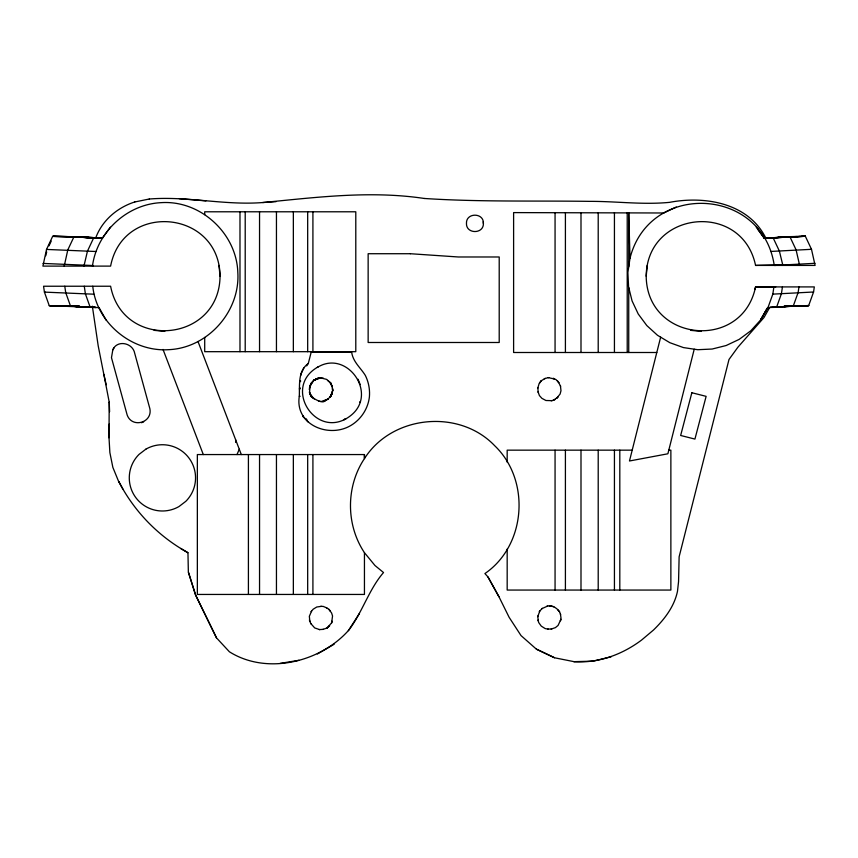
<?xml version="1.0" encoding="UTF-8"?>
<svg xmlns="http://www.w3.org/2000/svg" width="858" height="858" viewBox="0 0 858 858"><rect width="100%" height="100%" fill="white"/><g stroke="black" fill="none" stroke-linecap="round" stroke-linejoin="round"><path stroke-width="1.29" d="M359.47 613.438L348.369 630.673C362.291 612.698 368.726 589.639 383.526 572.533L374.967 565.508L364.446 552.67L364.446 594.444L197.351 594.444L197.351 454.558L364.446 454.558L364.446 458.59C345.828 486.486 345.828 524.774 364.446 552.681M628.732 266.827L628.732 212.602L630.008 258.226L627.884 272.501L628.582 286.915L632.078 300.922L638.223 313.974L646.825 325.579L657.496 335.285L669.873 342.707L683.461 347.587L697.736 349.71L712.151 349.034L726.147 345.527L739.199 339.371L750.804 330.78L760.51 320.098L767.931 307.722L772.822 294.133L773.895 286.915M299.303 396.267C299.774 385.06 297.758 370.913 308.279 363.556L311.197 352.102L351.673 352.381C353.131 362.022 360.51 367.642 365.326 375.407C368.618 382.067 370.045 389.5 369.401 396.9C367.996 409.223 360.36 420.431 349.421 426.276C327.541 438.041 294.755 424.217 299.303 396.267L300.139 396.267M109.599 411.776L109.213 402.048L108.998 437.773L109.245 423.949M560.96 619.261L560.403 620.752L561.003 618.103L560.446 614.017M68.179 236.647L102.456 238.288L82.443 236.829L68.661 236.647L102.456 238.288L67.771 236.636L102.456 238.288L82.443 236.829L52.638 236.368L46.525 249.431L42.9 266.109L110.607 266.109C123.177 201.029 219.423 209.91 220.045 276.169C219.412 342.428 123.177 351.308 110.607 286.229L43.565 286.229L44.423 292.117L49.26 305.695L79.547 306.51L77.252 306.263M64.211 266.109L67.803 249.914L73.927 236.851L77.252 236.829M83.934 266.109L87.473 251.104L93.597 238.041L91.098 237.687L93.597 238.041M92.503 266.109L92.61 265.476M92.814 266.109L92.857 265.347M611.164 656.778L593.168 661.153L573.873 661.668C598.305 663.438 622.2 654.611 641.58 640.057L653.506 630.019C664.467 619.326 674.313 606.585 677.488 591.28L678.56 581.585L679.128 556.799L729 359.481L737.869 347.243L763.963 317.557L769.529 307.765M317.374 378.507L313.771 380.405L316.752 378.7L320.774 377.917L326.49 379.343L330.223 382.486L332.025 385.778L332.647 390.637L332.55 388.342M537.719 388.342L539.156 383.472L541.419 380.62L539.811 382.775L540.336 382.132M537.719 616.645L539.918 610.778M483.397 223.359C483.858 234.255 466.001 234.255 466.462 223.359C466.001 212.462 483.858 212.462 483.397 223.359L483.236 221.707M775.739 286.915L755.566 286.958C742.116 351.426 646.814 342.042 646.203 276.179C646.814 210.328 742.127 200.944 755.566 265.422L815.1 265.422L811.496 249.313L805.351 236.261L764.285 238.224L756.263 227.145M646.203 276.179L647.264 265.412M782.442 286.915L781.423 293.726L776.544 307.314L767.62 307.561L760.51 320.098L766.977 308.698M798.97 286.915L798.133 292.492L793.253 306.081L776.544 307.314L780.662 306.832M787.44 306.252L808.676 305.587L813.566 291.999L814.317 286.915L755.576 286.915L754.868 289.253M332.303 392.46L332.55 391.194L330.137 396.975L331.939 393.801L332.711 389.993M537.827 387.73L538.213 392.546M537.827 616.023L538.213 620.838M313.449 380.727L309.835 385.971L310.017 385.349L309.566 392.503M309.212 389.36L310.778 384.33M309.459 387.719L311.636 382.561L311.122 383.687L314.264 379.997M309.534 387.323L311.819 382.378M560.639 619.959L558.075 625.428L555.426 627.627L551.19 629.064M332.025 621.138L331.596 622.951L332.55 616.001L331.596 612.998L328.882 609.309L330.212 610.928L329.847 610.424M45.742 255.781L46.686 251.962M92.761 286.229C96.439 322.908 131.778 351.984 168.393 349.689C207.679 348.209 240.315 311.518 237.816 272.404C236.561 233.279 200.429 200.053 161.261 202.649C127.166 204.183 97.265 231.81 92.535 265.508L43.029 263.427M660.649 337.173L629.472 460.993L667.889 453.785L694.229 349.195M364.446 454.558L364.446 458.59C392.042 415.1 459.169 408.494 494.723 445.752C530.737 480.19 526.201 545.302 484.909 573.562L488.03 577.005L498.948 596.739L509.116 617.288L521.031 635.596L536.4 649.163L554.482 657.764L573.873 661.625M112.806 349.871L111.476 357.668L127.156 414.972C131.982 428.528 152.638 422.876 149.882 408.751L134.202 351.448C130.909 342.374 116.742 340.165 112.806 349.871L114.093 347.715M630.008 258.226C649.399 181.177 762.612 186.819 774.248 265.422L775.514 265.422M311.014 383.816L313.073 381.07M359.77 402.327L360.07 401.555M300.6 374.849L303.882 367.878M236.99 454.558L239.285 449.238M48.992 245.849L51.212 241.098M95.678 238.02C102.048 220.527 117.256 207.561 134.77 201.962M539.253 611.593L542.299 608.333M330.373 396.45L331.778 394.187L330.137 396.975L330.909 395.592M332.078 393.382L330.555 396.471L327.649 399.356L321.686 401.308M306.692 365.894L307.829 364.006M331.692 622.769L327.037 628.024L329.686 625.825M536.4 649.163L554.504 657.711M558.075 397.136L556.788 398.058L560.081 394.079L560.982 390.755L560.446 385.714M110.425 227.188L102.145 238.449M299.764 381.649L300.536 380.662L300.536 381.649M300.15 387.859L299.324 388.878L300.15 388.878M122.801 488.91L118.769 481.553A170.849 170.849 0 0 0 187.956 552.681L188.352 572.168L195.57 595.077L216.495 637.869L229.397 651.78C266.623 675.235 319.873 662.397 348.327 630.641M555.426 399.335L553.335 400.268L557.421 397.533M320.463 377.949L313.953 380.255L318.447 378.281L323.251 378.131M328.399 626.748L329.043 626.222M541.795 608.697L547.501 606.113M327.649 399.356L328.142 398.949L324.774 400.697M656.788 352.499L513.61 352.499L513.61 212.602L663.62 212.988M541.259 380.748L545.302 378.389M487.988 577.037L498.948 596.739M216.495 637.869L195.635 595.055L188.481 572.35M49.26 305.695L96.128 307.475L84.052 306.724M318.275 366.795C281.156 387.248 316.881 441.72 350.429 415.808C378.807 394.004 346.879 348.884 317.353 367.406M327.273 399.345L324.549 400.847L325.01 400.547M317.321 654L334.148 644.24M324.549 400.847L326.716 399.635M544.283 378.7L548.712 377.574M106.113 320.141L99.078 307.614L90.219 307.368L85.382 293.79L84.277 286.229M313.771 380.405L316.752 378.7L320.56 377.949M663.502 213.084L676.286 207.025M187.891 552.713L180.716 548.444M327.22 627.927L322.801 629.461M345.71 418.908L343.844 419.691L345.602 418.983M141.495 422.726L143.672 421.846M551.19 400.761L553.721 400.107M552.241 400.665L545.945 400.504L541.913 398.348L539.392 395.549L538.052 391.731M784.008 306.36L797.329 305.877L776.544 307.314L780.662 306.767M317.256 378.56L318.844 378.206L317.986 378.389M134.77 201.973L149.26 199.013M776.544 307.314L778.109 307.003M298.959 660.285L280.116 663.395M325.161 400.654C321.46 406.059 304.29 391.151 312.752 397.64L311.293 396.375M323.412 629.354L319.294 629.59M546.889 606.209C552.005 604.804 556.896 607.807 559.641 611.979M551.801 628.968L547.779 629.107M90.219 307.368L91.323 307.261M777.445 237.462L764.285 238.224L805.351 236.261L764.285 238.224L757.507 228.818M770.023 307.432L777.445 307.025M799.881 236.379L777.638 237.43M786.271 236.754L778.109 237.387L789.918 236.754L796.074 249.807L799.645 265.422M149.26 199.024C187.141 195.956 224.775 205.545 262.72 202.542C316.505 197.351 370.474 190.369 424.442 198.488M778.463 306.939L781.123 306.703M783.794 306.456L795.623 305.888M784.105 306.424L796.921 305.877M784.491 306.478L789.585 306.081M782.753 264.714L755.566 265.422M764.285 238.224L789.918 236.754M770.141 307.379L778.967 306.735M784.491 306.553L786.7 306.392M262.72 202.542L276.019 201.662M770.752 251.448L811.496 249.313M774.838 265.422L815.003 263.309M772.822 294.133L813.566 291.999M800.771 236.358L805.351 236.261M788.995 306.134L787.783 306.081L798.551 305.877M793.253 306.081L800.782 305.791L798.787 305.856M80.202 236.905L86.09 237.312M799.881 305.823L808.676 305.587L800.546 305.791M788.995 236.679L797.329 236.454M787.537 236.754L788.995 236.711M799.527 305.823L808.676 305.587M787.783 306.081L797.565 305.866M45.227 292.095L44.423 292.117L93.93 294.197M79.547 236.84L82.443 236.829L69.755 236.658M77.703 236.84L52.638 236.368L67.836 236.636L53.443 236.358M77.896 236.84L73.927 236.851L89.339 237.602M64.779 286.229L65.712 292.599L70.549 306.177L74.389 306.167M76.255 306.167L79.054 306.156L61.915 305.877M303.013 416.548L303.013 415.562L303.013 416.548L307.303 420.828M632.196 450.16L507.175 450.16L507.175 462.183M668.8 450.16L670.87 450.16L670.87 590.057L507.175 590.057L507.175 549.077M69.755 306.049L79.054 306.156L69.015 306.038M784.459 236.754L786.078 236.776M71.214 236.69L82.443 236.829M50.054 305.684L57.969 305.813M46.525 249.431L96.021 251.512M320.763 606.338L323.251 606.424L326.812 607.925M90.09 307.207L70.549 306.177L80.588 306.617M86.09 237.398L73.927 236.851L87.881 237.505M90.433 307.228L70.549 306.177L79.612 306.628M82.207 306.756L89.339 307.153L85.489 306.746M70.549 306.177L90.433 307.185M424.442 198.477C479.418 202.08 534.534 200.6 589.575 201.362C616.237 201.244 642.942 204.965 669.562 202.349C704.986 195.592 748.712 202.949 766.033 238.503M84.052 306.821L86.09 306.95M87.066 306.735L95.066 307.314M179.279 198.648L205.909 200.879M690.647 330.341L701.415 331.402M154.054 330.33L164.822 331.392M553.249 378.217L554.6 379.054L548.294 377.617M320.624 401.426L318.533 401.179M321.385 606.359L316.752 607.003L313.116 609.255L311.175 611.668L311.54 611.164L309.341 616.301L309.856 621.557M549.345 605.812L553.85 606.703M548.401 629.214L545.141 628.56L541.259 626.115L538.706 622.565L538.052 620.023M319.712 629.633L314.693 627.927L310.575 623.294M553.871 378.668L556.134 379.697L558.848 382.711L557.421 380.748M326.287 607.603L329.043 609.448M313.374 398.187L310.124 394.015M330.309 382.711L332.411 387.022M310.542 395.066L314.253 398.959M327.67 380.394L330.748 383.247M557.743 609.791L559.437 611.604L560.585 614.628M330.673 383.118L330.223 382.486L330.673 383.065M558.386 382.014L560.585 386.325M358.033 379.225L360.188 384.577M310.381 394.755L311.69 396.868M310.907 623.83L309.373 619.959M310.982 395.881L309.513 392.331M306.36 418.929L307.786 421.814M330.716 383.665L332.11 386.55M773.208 237.977L779.364 251.029L782.882 265.422M309.641 392.771L310.585 395.141M118.694 481.628L112.859 467.396L109.867 452.541L108.998 437.473M197.994 341.484L241.312 454.558M163.02 349.431L203.303 454.558M330.448 382.797L330.716 383.569M309.406 391.977L309.888 393.575M106.21 384.738L103.861 374.399L109.223 402.177M103.882 374.603L98.198 345.817L92.353 306.188M218.983 265.401L220.045 276.169M332.561 388.813L332.647 390.637M628.732 287.537L628.732 352.499M627.219 212.602L627.219 352.499M619.808 450.16L619.808 590.057M614.435 212.602L614.435 352.499M614.435 450.16L614.435 590.057M598.208 212.602L598.208 352.499M598.208 450.16L598.208 590.057M580.995 212.602L580.995 352.499M580.995 450.16L580.995 590.057M565.411 212.602L565.411 352.499M565.411 450.16L565.411 590.057M555.062 212.602L555.062 352.499M555.062 450.16L555.062 590.057M312.913 211.787L312.913 351.683M312.913 454.558L312.913 594.444M307.679 211.787L307.679 351.683M307.679 454.558L307.679 594.444M301.276 373.938L301.276 374.849M293.35 211.787L293.35 351.683M293.35 454.558L293.35 594.444M276.448 211.787L276.448 351.683M276.448 454.558L276.448 594.444M259.545 211.787L259.545 351.683M259.545 454.558L259.545 594.444M248.412 454.558L248.412 594.444M245.206 211.787L245.206 351.683M239.983 211.787L239.983 351.683M235.639 439.725L235.639 442.396M204.708 214.661L204.708 211.787L355.791 211.787L355.791 351.683L204.708 351.683L204.708 337.419M691.848 392.739L680.651 435.478L694.926 439.082L706.123 396.353L691.848 392.739M145.839 449.184L138.975 454.45A33.13 33.13 0 0 0 178.968 506.563L185.832 501.308A33.13 33.13 0 0 0 145.839 449.184M410.339 253.721L368.146 253.721L368.146 342.492L499.206 342.492L499.206 256.982L458.354 256.982L410.339 253.721"/></g></svg>
